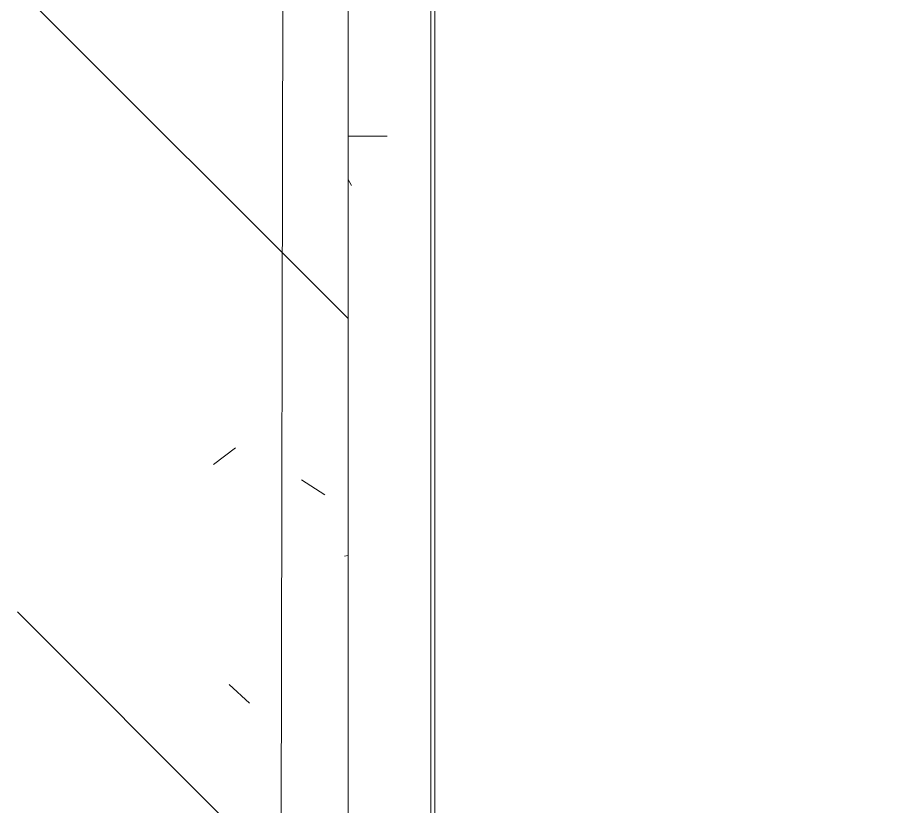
# Model space of a CAD drawing. Header units: millimetres. Extents: x -1113 to 415037, y -3642 to 28069.
# Drawn here: x 45894.7 to 46106, y 11237.6 to 11428.4 of the extents above; entities that cross this region are included whole.
import ezdxf

# ---------------------------------------------------------------- set-up
doc = ezdxf.new("R2010")
doc.units = ezdxf.units.MM
for name, color, linetype, lineweight in [('0) Стена 3.93м', 3, 'Continuous', 60), ('A-AREA-BNDY', 7, 'Continuous', 5), ('A-FLOR', 7, 'Continuous', 9), ('I-WALL', 7, 'Continuous', 5)]:
    doc.layers.add(name, color=color, linetype=linetype, lineweight=lineweight)
doc.layers.add('A-WALL-1', color=9, linetype='Continuous', lineweight=5, true_color=0x808080)
doc.layers.add('A-WALL-FNSH-1', color=9, linetype='Continuous', lineweight=5, true_color=0x808080)

# ---------------------------------------------------------------- blocks, each defined once
blk = doc.blocks.new('1floor')
at = {"layer": 'I-WALL'}
h = blk.add_hatch(dxfattribs=at)
h.set_pattern_fill('FP_41', color=256, style=0, pattern_type=2)
h.set_pattern_definition([(135, (0, 0), (-150.8683, -150.8683), [213.36, -35.56, 7.112, -35.56]), (135, (0, 150.77), (-150.8683, -150.8683), []), (50, (0, 0), (255.0577, -22.3145), [26.67, -293.37]), (355, (0, 0), (-49.3404, 267.4791), [21.336, -234.696]), (100.451, (21.25, -1.86), (205.7195, 245.1636), [22.666, -249.326]), (46.184, (0, 71.12), (379.511, -58.86), [40.005, -440.055]), (96.636, (31.63, 66.2), (332.3634, 346.399), [33.999, -373.989]), (351.184, (0, 71.12), (332.367, 346.3953), [32.004, -352.044]), (21, (35.56, 53.34), (212.2602, -143.1711), [26.67, -293.37]), (326, (35.56, 53.34), (86.5224, 257.8632), [21.336, -234.696]), (71.451, (53.25, 41.4), (298.784, 114.6901), [22.666, -249.326]), (37.5, (0, 0), (4.32385, 118.3775), [6.706, -225.146, 6.706, -231.546, -235.585]), (37.5, (0, 0), (4.32385, 118.3775), [-470.103, 6.706, -228.879]), (7.5, (0, 0), (93.5476, 140.2533), [6.706, -129.134, 6.706, -219.812, -89.789]), (7.5, (0, 0), (93.5476, 140.2533), [-362.356, 6.706, -83.083]), (327.5, (-79.3, 0), (189.82734, -8.02019), [6.706, -82.194, 6.706, -270.662, -368.046]), (327.5, (-79.3, 0), (189.82734, -8.02019), [-366.268, 6.706, -361.34]), (317.5, (-114.86, 0), (207.38114, 35.59764), [6.706, -108.864, 6.706, -177.495, -261.366]), (317.5, (-114.86, 0), (207.38114, 35.59764), [-299.771, 6.706, -254.66])])
h.paths.add_polyline_path([(45830, 11120), (45910, 11120), (45910, 13640), (45830, 13640), (45830, 11235.31)])
h = blk.add_hatch(dxfattribs=at)
h.set_pattern_fill('FP_191', color=256, style=0, pattern_type=2)
h.set_pattern_definition([(0, (0, 0), (243.84, 60.96), [20.117, -162.763, 20.117, -162.763, -975.36]), (0, (0, 0), (243.84, 60.96), [-365.76, 20.117, -345.643, 20.117, -162.763, -426.72]), (0, (0, 0), (243.84, 60.96), [-914.4, 20.117, -101.803, 20.117, -284.683]), (120, (91.44, 30.48), (-174.71291, 180.691634), [20.117, -162.763, 20.117, -162.763, -975.36]), (120, (91.44, 30.48), (-174.71291, 180.691634), [-365.76, 20.117, -345.643, 20.117, -162.763, -426.72]), (120, (91.44, 30.48), (-174.71291, 180.691634), [-914.4, 20.117, -101.803, 20.117, -284.683]), (240, (121.92, 152.4), (-69.12709, -241.651634), [20.117, -162.763, 20.117, -162.763, -975.36]), (240, (121.92, 152.4), (-69.12709, -241.651634), [-365.76, 20.117, -345.643, 20.117, -162.763, -426.72]), (240, (121.92, 152.4), (-69.12709, -241.651634), [-914.4, 20.117, -101.803, 20.117, -284.683])])
h.paths.add_polyline_path([(45930, 10900), (45930, 11690), (45910, 11690), (45910, 10900)])
at = {"layer": 'A-FLOR'}
blk.add_line((45930, 10880), (45930, 11679), dxfattribs=at)
at = {"layer": 'A-WALL-1'}
blk.add_line((45910, 11910), (45910, 10900), dxfattribs=at)
at = {"layer": 'A-WALL-FNSH-1'}
blk.add_line((45931, 10879), (45931, 11690), dxfattribs=at)

msp = doc.modelspace()

# ---------------------------------------------------------------- linework, layer by layer
at = {"layer": 'A-AREA-BNDY', "flags": 128}
msp.add_lwpolyline([(48014.8, 11586.79), (45959.31, 11591.62), (45957.39, 10770.62), (42427.4, 10778.91), (42425.82, 10108.91), (38785.83, 10117.45), (38780.46, 7829.46), (65299.39, 7767.21)], dxfattribs=at)

# ---------------------------------------------------------------- block references
at = {"layer": '0) Стена 3.93м'}
msp.add_blockref('1floor', (64.7, -136.06), dxfattribs=at)

doc.saveas('drawing.dxf')
